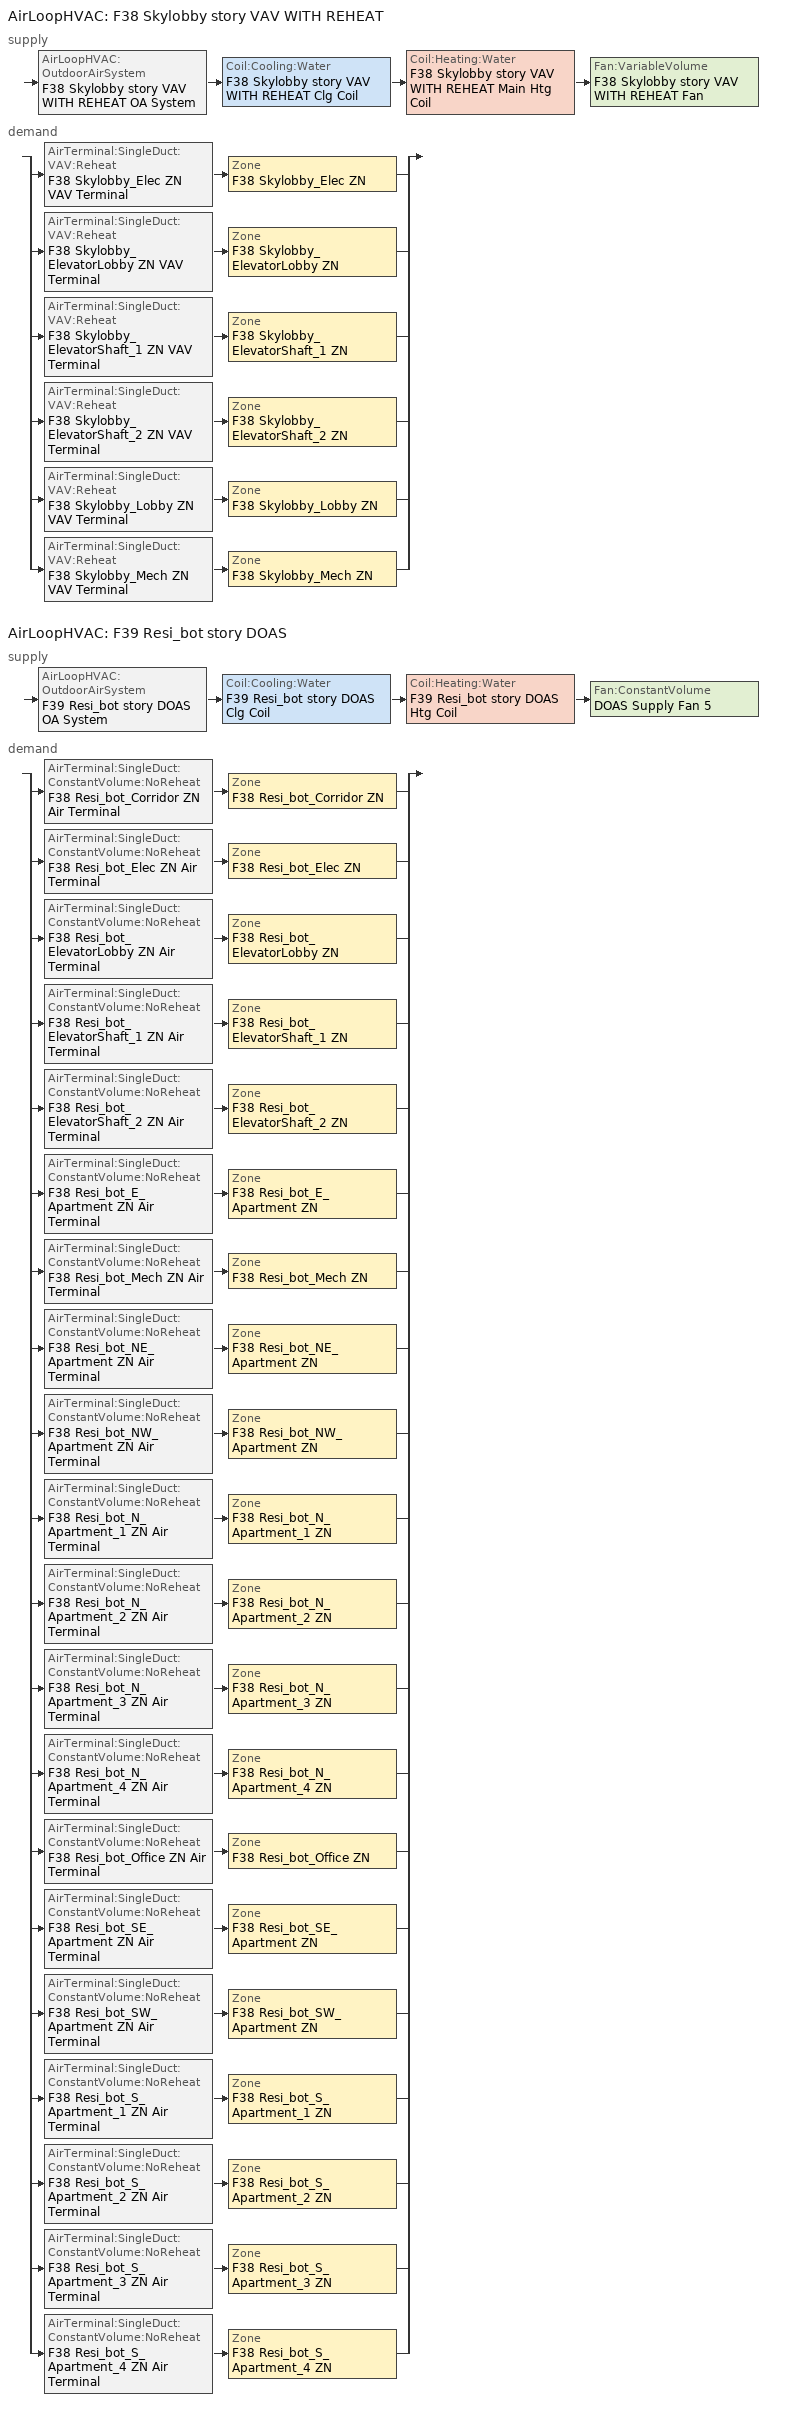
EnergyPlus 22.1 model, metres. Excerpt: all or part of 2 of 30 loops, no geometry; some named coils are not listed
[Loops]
AirLoopHVAC 'F38 Skylobby story VAV WITH REHEAT'
 supply: AirLoopHVAC:OutdoorAirSystem 'F38 Skylobby story VAV WITH REHEAT OA System' > Coil:Cooling:Water 'F38 Skylobby story VAV WITH REHEAT Clg Coil' > Coil:Heating:Water 'F38 Skylobby story VAV WITH REHEAT Main Htg Coil' > Fan:VariableVolume 'F38 Skylobby story VAV WITH REHEAT Fan'
 demand: split
  | AirTerminal:SingleDuct:VAV:Reheat 'F38 Skylobby_Elec ZN VAV Terminal' > Zone 'F38 Skylobby_Elec ZN'
  | AirTerminal:SingleDuct:VAV:Reheat 'F38 Skylobby_ElevatorLobby ZN VAV Terminal' > Zone 'F38 Skylobby_ElevatorLobby ZN'
  | AirTerminal:SingleDuct:VAV:Reheat 'F38 Skylobby_ElevatorShaft_1 ZN VAV Terminal' > Zone 'F38 Skylobby_ElevatorShaft_1 ZN'
  | AirTerminal:SingleDuct:VAV:Reheat 'F38 Skylobby_ElevatorShaft_2 ZN VAV Terminal' > Zone 'F38 Skylobby_ElevatorShaft_2 ZN'
  | AirTerminal:SingleDuct:VAV:Reheat 'F38 Skylobby_Lobby ZN VAV Terminal' > Zone 'F38 Skylobby_Lobby ZN'
  | AirTerminal:SingleDuct:VAV:Reheat 'F38 Skylobby_Mech ZN VAV Terminal' > Zone 'F38 Skylobby_Mech ZN'
AirLoopHVAC 'F39 Resi_bot story DOAS'
 supply: AirLoopHVAC:OutdoorAirSystem 'F39 Resi_bot story DOAS OA System' > Coil:Cooling:Water 'F39 Resi_bot story DOAS Clg Coil' > Coil:Heating:Water 'F39 Resi_bot story DOAS Htg Coil' > Fan:ConstantVolume 'DOAS Supply Fan 5'
 demand: split
  | AirTerminal:SingleDuct:ConstantVolume:NoReheat 'F38 Resi_bot_Corridor ZN Air Terminal' > Zone 'F38 Resi_bot_Corridor ZN'
  | AirTerminal:SingleDuct:ConstantVolume:NoReheat 'F38 Resi_bot_Elec ZN Air Terminal' > Zone 'F38 Resi_bot_Elec ZN'
  | AirTerminal:SingleDuct:ConstantVolume:NoReheat 'F38 Resi_bot_ElevatorLobby ZN Air Terminal' > Zone 'F38 Resi_bot_ElevatorLobby ZN'
  | AirTerminal:SingleDuct:ConstantVolume:NoReheat 'F38 Resi_bot_ElevatorShaft_1 ZN Air Terminal' > Zone 'F38 Resi_bot_ElevatorShaft_1 ZN'
  | AirTerminal:SingleDuct:ConstantVolume:NoReheat 'F38 Resi_bot_ElevatorShaft_2 ZN Air Terminal' > Zone 'F38 Resi_bot_ElevatorShaft_2 ZN'
  | AirTerminal:SingleDuct:ConstantVolume:NoReheat 'F38 Resi_bot_E_Apartment ZN Air Terminal' > Zone 'F38 Resi_bot_E_Apartment ZN'
  | AirTerminal:SingleDuct:ConstantVolume:NoReheat 'F38 Resi_bot_Mech ZN Air Terminal' > Zone 'F38 Resi_bot_Mech ZN'
  | AirTerminal:SingleDuct:ConstantVolume:NoReheat 'F38 Resi_bot_NE_Apartment ZN Air Terminal' > Zone 'F38 Resi_bot_NE_Apartment ZN'
  | AirTerminal:SingleDuct:ConstantVolume:NoReheat 'F38 Resi_bot_NW_Apartment ZN Air Terminal' > Zone 'F38 Resi_bot_NW_Apartment ZN'
  | AirTerminal:SingleDuct:ConstantVolume:NoReheat 'F38 Resi_bot_N_Apartment_1 ZN Air Terminal' > Zone 'F38 Resi_bot_N_Apartment_1 ZN'
  | AirTerminal:SingleDuct:ConstantVolume:NoReheat 'F38 Resi_bot_N_Apartment_2 ZN Air Terminal' > Zone 'F38 Resi_bot_N_Apartment_2 ZN'
  | AirTerminal:SingleDuct:ConstantVolume:NoReheat 'F38 Resi_bot_N_Apartment_3 ZN Air Terminal' > Zone 'F38 Resi_bot_N_Apartment_3 ZN'
  | AirTerminal:SingleDuct:ConstantVolume:NoReheat 'F38 Resi_bot_N_Apartment_4 ZN Air Terminal' > Zone 'F38 Resi_bot_N_Apartment_4 ZN'
  | AirTerminal:SingleDuct:ConstantVolume:NoReheat 'F38 Resi_bot_Office ZN Air Terminal' > Zone 'F38 Resi_bot_Office ZN'
  | AirTerminal:SingleDuct:ConstantVolume:NoReheat 'F38 Resi_bot_SE_Apartment ZN Air Terminal' > Zone 'F38 Resi_bot_SE_Apartment ZN'
  | AirTerminal:SingleDuct:ConstantVolume:NoReheat 'F38 Resi_bot_SW_Apartment ZN Air Terminal' > Zone 'F38 Resi_bot_SW_Apartment ZN'
  | AirTerminal:SingleDuct:ConstantVolume:NoReheat 'F38 Resi_bot_S_Apartment_1 ZN Air Terminal' > Zone 'F38 Resi_bot_S_Apartment_1 ZN'
  | AirTerminal:SingleDuct:ConstantVolume:NoReheat 'F38 Resi_bot_S_Apartment_2 ZN Air Terminal' > Zone 'F38 Resi_bot_S_Apartment_2 ZN'
  | AirTerminal:SingleDuct:ConstantVolume:NoReheat 'F38 Resi_bot_S_Apartment_3 ZN Air Terminal' > Zone 'F38 Resi_bot_S_Apartment_3 ZN'
  | AirTerminal:SingleDuct:ConstantVolume:NoReheat 'F38 Resi_bot_S_Apartment_4 ZN Air Terminal' > Zone 'F38 Resi_bot_S_Apartment_4 ZN'
[ZoneControl:Thermostat] Temperature Difference Between Cutout And Setpoint {deltaC}=0
Name | Zone or ZoneList | Control Type Schedule | Control 1
F38 Resi_bot_Corridor ZN Thermostat | F38 Resi_bot_Corridor ZN | F38 Resi_bot_Corridor ZN Thermostat Schedule | HighriseApartment Corridor Thermostat 7
F38 Resi_bot_Elec ZN Thermostat | F38 Resi_bot_Elec ZN | F38 Resi_bot_Elec ZN Thermostat Schedule | Elec/MechRoom Thermostat 13
F38 Resi_bot_ElevatorLobby ZN Thermostat | F38 Resi_bot_ElevatorLobby ZN | F38 Resi_bot_ElevatorLobby ZN Thermostat Schedule | Elevator Lobby Thermostat 7
F38 Resi_bot_E_Apartment ZN Thermostat | F38 Resi_bot_E_Apartment ZN | F38 Resi_bot_E_Apartment ZN Thermostat Schedule | HighriseApartment Apartment Thermostat 1
F38 Resi_bot_Mech ZN Thermostat | F38 Resi_bot_Mech ZN | F38 Resi_bot_Mech ZN Thermostat Schedule | Elec/MechRoom Thermostat 14
F38 Resi_bot_NE_Apartment ZN Thermostat | F38 Resi_bot_NE_Apartment ZN | F38 Resi_bot_NE_Apartment ZN Thermostat Schedule | HighriseApartment Apartment Thermostat 2
F38 Resi_bot_NW_Apartment ZN Thermostat | F38 Resi_bot_NW_Apartment ZN | F38 Resi_bot_NW_Apartment ZN Thermostat Schedule | HighriseApartment Apartment Thermostat 3
F38 Resi_bot_N_Apartment_1 ZN Thermostat | F38 Resi_bot_N_Apartment_1 ZN | F38 Resi_bot_N_Apartment_1 ZN Thermostat Schedule | HighriseApartment Apartment Thermostat 4
F38 Resi_bot_N_Apartment_2 ZN Thermostat | F38 Resi_bot_N_Apartment_2 ZN | F38 Resi_bot_N_Apartment_2 ZN Thermostat Schedule | HighriseApartment Apartment Thermostat 5
F38 Resi_bot_N_Apartment_3 ZN Thermostat | F38 Resi_bot_N_Apartment_3 ZN | F38 Resi_bot_N_Apartment_3 ZN Thermostat Schedule | HighriseApartment Apartment Thermostat 6
F38 Resi_bot_N_Apartment_4 ZN Thermostat | F38 Resi_bot_N_Apartment_4 ZN | F38 Resi_bot_N_Apartment_4 ZN Thermostat Schedule | HighriseApartment Apartment Thermostat 7
F38 Resi_bot_Office ZN Thermostat | F38 Resi_bot_Office ZN | F38 Resi_bot_Office ZN Thermostat Schedule | HighriseApartment Office Thermostat 1
F38 Resi_bot_SE_Apartment ZN Thermostat | F38 Resi_bot_SE_Apartment ZN | F38 Resi_bot_SE_Apartment ZN Thermostat Schedule | HighriseApartment Apartment Thermostat 8
F38 Resi_bot_SW_Apartment ZN Thermostat | F38 Resi_bot_SW_Apartment ZN | F38 Resi_bot_SW_Apartment ZN Thermostat Schedule | HighriseApartment Apartment Thermostat 9
F38 Resi_bot_S_Apartment_1 ZN Thermostat | F38 Resi_bot_S_Apartment_1 ZN | F38 Resi_bot_S_Apartment_1 ZN Thermostat Schedule | HighriseApartment Apartment Thermostat 10
F38 Resi_bot_S_Apartment_2 ZN Thermostat | F38 Resi_bot_S_Apartment_2 ZN | F38 Resi_bot_S_Apartment_2 ZN Thermostat Schedule | HighriseApartment Apartment Thermostat 11
F38 Resi_bot_S_Apartment_3 ZN Thermostat | F38 Resi_bot_S_Apartment_3 ZN | F38 Resi_bot_S_Apartment_3 ZN Thermostat Schedule | HighriseApartment Apartment Thermostat 12
F38 Resi_bot_S_Apartment_4 ZN Thermostat | F38 Resi_bot_S_Apartment_4 ZN | F38 Resi_bot_S_Apartment_4 ZN Thermostat Schedule | HighriseApartment Apartment Thermostat 13
F38 Skylobby_Elec ZN Thermostat | F38 Skylobby_Elec ZN | F38 Skylobby_Elec ZN Thermostat Schedule | Elec/MechRoom Thermostat 15
F38 Skylobby_ElevatorLobby ZN Thermostat | F38 Skylobby_ElevatorLobby ZN | F38 Skylobby_ElevatorLobby ZN Thermostat Schedule | Elevator Lobby Thermostat 8
F38 Skylobby_Lobby ZN Thermostat | F38 Skylobby_Lobby ZN | F38 Skylobby_Lobby ZN Thermostat Schedule | LargeHotel Lobby Thermostat 1
F38 Skylobby_Mech ZN Thermostat | F38 Skylobby_Mech ZN | F38 Skylobby_Mech ZN Thermostat Schedule | Elec/MechRoom Thermostat 16
[ThermostatSetpoint:DualSetpoint]
Name | Heating Setpoint Temperature Schedule | Cooling Setpoint Temperature Schedule
HighriseApartment Corridor Thermostat 7; HighriseApartment Apartment Thermostat 1; HighriseApartment Apartment Thermostat 2; HighriseApartment Apartment Thermostat 3; HighriseApartment Apartment Thermostat 4; HighriseApartment Apartment Thermostat 5; HighriseApartment Apartment Thermostat 6; HighriseApartment Apartment Thermostat 7; HighriseApartment Apartment Thermostat 8; HighriseApartment Apartment Thermostat 9; HighriseApartment Apartment Thermostat 10; HighriseApartment Apartment Thermostat 11; HighriseApartment Apartment Thermostat 12; HighriseApartment Apartment Thermostat 13 | ApartmentHighRise HTGSETP_APT_SCH | ApartmentHighRise CLGSETP_APT_SCH
Elec/MechRoom Thermostat 13; Elevator Lobby Thermostat 7; Elec/MechRoom Thermostat 14; Elec/MechRoom Thermostat 15; Elevator Lobby Thermostat 8; Elec/MechRoom Thermostat 16 | OfficeLarge HTGSETP_SCH_YES_OPTIMUM | OfficeLarge CLGSETP_SCH_NO_SETBACK
HighriseApartment Office Thermostat 1 | ApartmentHighRise HTGSETP_APT_SCH - occupant standby mode | ApartmentHighRise CLGSETP_APT_SCH - occupant standby mode
LargeHotel Lobby Thermostat 1 | HotelLarge HTGSETP_SCH | HotelLarge CLGSETP_SCH
[AirTerminal:SingleDuct:VAV:Reheat] Availability Schedule=Always On Discrete; Maximum Air Flow Rate {m3/s}=Autosize; Zone Minimum Air Flow Input Method=Constant; Fixed Minimum Air Flow Rate {m3/s}=0; Maximum Hot Water or Steam Flow Rate {m3/s}=Autosize; Minimum Hot Water or Steam Flow Rate {m3/s}=0; Convergence Tolerance=0.001; Damper Heating Action=ReverseWithLimits; Maximum Flow per Zone Floor Area During Reheat {m3/s-m2}=Autocalculate; Maximum Flow Fraction During Reheat=0.5; Maximum Reheat Air Temperature {C}=40
Name | Constant Minimum Air Flow Fraction | Reheat Coil
F38 Skylobby_Elec ZN VAV Terminal | 0.574 | F38 Skylobby_Elec ZN Reheat Coil
F38 Skylobby_ElevatorLobby ZN VAV Terminal | 0.37 | F38 Skylobby_ElevatorLobby ZN Reheat Coil
F38 Skylobby_ElevatorShaft_1 ZN VAV Terminal | 0.01 | F38 Skylobby_ElevatorShaft_1 ZN Reheat Coil
F38 Skylobby_ElevatorShaft_2 ZN VAV Terminal | 0.01 | F38 Skylobby_ElevatorShaft_2 ZN Reheat Coil
F38 Skylobby_Lobby ZN VAV Terminal | 0.448 | F38 Skylobby_Lobby ZN Reheat Coil
F38 Skylobby_Mech ZN VAV Terminal | 0.581 | F38 Skylobby_Mech ZN Reheat Coil
[Coil:Heating:Water] Availability Schedule=Always On Discrete; U-Factor Times Area Value {W/K}=Autosize; Maximum Water Flow Rate {m3/s}=Autosize; Performance Input Method=UFactorTimesAreaAndDesignWaterFlowRate; Rated Capacity {W}=Autosize; Rated Inlet Water Temperature {C}=82.2222; Rated Outlet Water Temperature {C}=71.1111; Rated Ratio for Air and Water Convection=0.5
Name | Rated Inlet Air Temperature {C} | Rated Outlet Air Temperature {C}
F38 Skylobby story VAV WITH REHEAT Main Htg Coil | 7.22222 | 12.7778
F39 Resi_bot story DOAS Htg Coil | 16.6 | 32.2
[Zone equipment]
F38 Resi_bot_Corridor ZN: F38 Resi_bot_Corridor ZN Air Terminal, F38 Resi_bot_Corridor ZN FCU
F38 Resi_bot_Elec ZN: F38 Resi_bot_Elec ZN Air Terminal, F38 Resi_bot_Elec ZN FCU
F38 Resi_bot_ElevatorLobby ZN: F38 Resi_bot_ElevatorLobby ZN Air Terminal, F38 Resi_bot_ElevatorLobby ZN FCU
F38 Resi_bot_ElevatorShaft_1 ZN: F38 Resi_bot_ElevatorShaft_1 ZN Air Terminal, F38 Resi_bot_ElevatorShaft_1 ZN FCU
F38 Resi_bot_ElevatorShaft_2 ZN: F38 Resi_bot_ElevatorShaft_2 ZN Air Terminal, F38 Resi_bot_ElevatorShaft_2 ZN FCU
F38 Resi_bot_E_Apartment ZN: F38 Resi_bot_E_Apartment ZN Air Terminal, F38 Resi_bot_E_Apartment ZN FCU
F38 Resi_bot_Mech ZN: F38 Resi_bot_Mech ZN Air Terminal, F38 Resi_bot_Mech ZN FCU
F38 Resi_bot_NE_Apartment ZN: F38 Resi_bot_NE_Apartment ZN Air Terminal, F38 Resi_bot_NE_Apartment ZN FCU
F38 Resi_bot_NW_Apartment ZN: F38 Resi_bot_NW_Apartment ZN Air Terminal, F38 Resi_bot_NW_Apartment ZN FCU
F38 Resi_bot_N_Apartment_1 ZN: F38 Resi_bot_N_Apartment_1 ZN Air Terminal, F38 Resi_bot_N_Apartment_1 ZN FCU
F38 Resi_bot_N_Apartment_2 ZN: F38 Resi_bot_N_Apartment_2 ZN Air Terminal, F38 Resi_bot_N_Apartment_2 ZN FCU
F38 Resi_bot_N_Apartment_3 ZN: F38 Resi_bot_N_Apartment_3 ZN Air Terminal, F38 Resi_bot_N_Apartment_3 ZN FCU
F38 Resi_bot_N_Apartment_4 ZN: F38 Resi_bot_N_Apartment_4 ZN Air Terminal, F38 Resi_bot_N_Apartment_4 ZN FCU
F38 Resi_bot_Office ZN: F38 Resi_bot_Office ZN Air Terminal, F38 Resi_bot_Office ZN FCU
F38 Resi_bot_SE_Apartment ZN: F38 Resi_bot_SE_Apartment ZN Air Terminal, F38 Resi_bot_SE_Apartment ZN FCU
F38 Resi_bot_SW_Apartment ZN: F38 Resi_bot_SW_Apartment ZN Air Terminal, F38 Resi_bot_SW_Apartment ZN FCU
F38 Resi_bot_S_Apartment_1 ZN: F38 Resi_bot_S_Apartment_1 ZN Air Terminal, F38 Resi_bot_S_Apartment_1 ZN FCU
F38 Resi_bot_S_Apartment_2 ZN: F38 Resi_bot_S_Apartment_2 ZN Air Terminal, F38 Resi_bot_S_Apartment_2 ZN FCU
F38 Resi_bot_S_Apartment_3 ZN: F38 Resi_bot_S_Apartment_3 ZN Air Terminal, F38 Resi_bot_S_Apartment_3 ZN FCU
F38 Resi_bot_S_Apartment_4 ZN: F38 Resi_bot_S_Apartment_4 ZN Air Terminal, F38 Resi_bot_S_Apartment_4 ZN FCU
F38 Skylobby_Elec ZN: F38 Skylobby_Elec ZN VAV Terminal
F38 Skylobby_ElevatorLobby ZN: F38 Skylobby_ElevatorLobby ZN VAV Terminal
F38 Skylobby_ElevatorShaft_1 ZN: F38 Skylobby_ElevatorShaft_1 ZN VAV Terminal
F38 Skylobby_ElevatorShaft_2 ZN: F38 Skylobby_ElevatorShaft_2 ZN VAV Terminal
F38 Skylobby_Lobby ZN: F38 Skylobby_Lobby ZN VAV Terminal
F38 Skylobby_Mech ZN: F38 Skylobby_Mech ZN VAV Terminal
[Sizing:Zone] Zone Cooling Design Supply Air Temperature Input Method=SupplyAirTemperature; Zone Cooling Design Supply Air Temperature {C}=12.7778; Zone Cooling Design Supply Air Temperature Difference {deltaC}=11.11; Zone Heating Design Supply Air Temperature Input Method=SupplyAirTemperature; Zone Heating Design Supply Air Temperature {C}=40; Zone Heating Design Supply Air Temperature Difference {deltaC}=11.11; Zone Cooling Design Supply Air Humidity Ratio {kgWater/kgDryAir}=0.0085; Zone Heating Design Supply Air Humidity Ratio {kgWater/kgDryAir}=0.008; Cooling Design Air Flow Rate {m3/s}=0; Cooling Minimum Air Flow per Zone Floor Area {m3/s-m2}=0.000762; Cooling Minimum Air Flow {m3/s}=0; Cooling Minimum Air Flow Fraction=0; Heating Design Air Flow Method=DesignDay; Heating Design Air Flow Rate {m3/s}=0; Heating Maximum Air Flow per Zone Floor Area {m3/s-m2}=0.002032; Heating Maximum Air Flow {m3/s}=0.141576
Name | Design Specification Outdoor Air Object | Cooling Design Air Flow Method | Heating Maximum Air Flow Fraction | Account for Dedicated Outdoor Air System | Dedicated Outdoor Air System Control Strategy | Dedicated Outdoor Air Low Setpoint Temperature for Design {C} | Dedicated Outdoor Air High Setpoint Temperature for Design {C} | Design Specification Zone Air Distribution Object
F38 Resi_bot_Corridor ZN | HighriseApartment Corridor Ventilation | DesignDay | 0.3 | Yes | ColdSupplyAir | 12.7778 | 15.5556
F38 Resi_bot_Elec ZN; F38 Resi_bot_Mech ZN | Elec/MechRoom Ventilation | DesignDay | 0.3 | Yes | ColdSupplyAir | 12.7778 | 15.5556
F38 Resi_bot_ElevatorLobby ZN | Elevator Lobby Ventilation | DesignDay | 0.3 | Yes | ColdSupplyAir | 12.7778 | 15.5556
F38 Resi_bot_ElevatorShaft_1 ZN; F38 Resi_bot_ElevatorShaft_2 ZN | Elevator Shaft Ventilation | DesignDay | 0.3 | Yes | ColdSupplyAir | 12.7778 | 15.5556
F38 Resi_bot_E_Apartment ZN; F38 Resi_bot_NE_Apartment ZN; F38 Resi_bot_NW_Apartment ZN; F38 Resi_bot_N_Apartment_1 ZN; F38 Resi_bot_N_Apartment_2 ZN; F38 Resi_bot_N_Apartment_3 ZN; F38 Resi_bot_N_Apartment_4 ZN; F38 Resi_bot_SE_Apartment ZN; F38 Resi_bot_SW_Apartment ZN; F38 Resi_bot_S_Apartment_1 ZN; F38 Resi_bot_S_Apartment_2 ZN; F38 Resi_bot_S_Apartment_3 ZN; F38 Resi_bot_S_Apartment_4 ZN | HighriseApartment Apartment Ventilation | DesignDay | 0.3 | Yes | ColdSupplyAir | 12.7778 | 15.5556
F38 Resi_bot_Office ZN | HighriseApartment Office Ventilation | DesignDay | 0.3 | Yes | ColdSupplyAir | 12.7778 | 15.5556
F38 Skylobby_Elec ZN | Elec/MechRoom Ventilation | DesignDayWithLimit | 1 | No |  |  |  | F38 Skylobby_Elec ZN Design Spec Zone Air Dist
F38 Skylobby_ElevatorLobby ZN | Elevator Lobby Ventilation | DesignDayWithLimit | 1 | No |  |  |  | F38 Skylobby_ElevatorLobby ZN Design Spec Zone Air Dist
F38 Skylobby_ElevatorShaft_1 ZN | Elevator Shaft Ventilation | DesignDayWithLimit | 1 | No |  |  |  | F38 Skylobby_ElevatorShaft_1 ZN Design Spec Zone Air Dist
F38 Skylobby_ElevatorShaft_2 ZN | Elevator Shaft Ventilation | DesignDayWithLimit | 1 | No |  |  |  | F38 Skylobby_ElevatorShaft_2 ZN Design Spec Zone Air Dist
F38 Skylobby_Lobby ZN | LargeHotel Lobby Ventilation | DesignDayWithLimit | 1 | No |  |  |  | F38 Skylobby_Lobby ZN Design Spec Zone Air Dist
F38 Skylobby_Mech ZN | Elec/MechRoom Ventilation | DesignDayWithLimit | 1 | No |  |  |  | F38 Skylobby_Mech ZN Design Spec Zone Air Dist
[DesignSpecification:OutdoorAir] Outdoor Air Method=Sum; Outdoor Air Flow per Zone {m3/s}=0
Name | Outdoor Air Flow per Person {m3/s-person} | Outdoor Air Flow per Zone Floor Area {m3/s-m2} | Outdoor Air Flow Air Changes per Hour {1/hr}
Elec/MechRoom Ventilation | 0 | 0.0006096 | 0
Elevator Lobby Ventilation | 0.00235974 | 0.0003048 | 0
Elevator Shaft Ventilation; HighriseApartment Corridor Ventilation | 0 | 0 | 0
HighriseApartment Apartment Ventilation | 0 | 0 | 0.35
HighriseApartment Office Ventilation | 0 | 0.0004318 | 0
LargeHotel Lobby Ventilation | 0.00353961 | 0.0003048 | 0
[DesignSpecification:ZoneAirDistribution] Minimum Zone Ventilation Efficiency=0.6
F38 Skylobby_Elec ZN Design Spec Zone Air Dist; F38 Skylobby_ElevatorLobby ZN Design Spec Zone Air Dist; F38 Skylobby_ElevatorShaft_1 ZN Design Spec Zone Air Dist; F38 Skylobby_ElevatorShaft_2 ZN Design Spec Zone Air Dist; F38 Skylobby_Lobby ZN Design Spec Zone Air Dist; F38 Skylobby_Mech ZN Design Spec Zone Air Dist
[AirTerminal:SingleDuct:ConstantVolume:NoReheat] Availability Schedule=Always On Discrete; Maximum Air Flow Rate {m3/s}=AutoSize
F38 Resi_bot_Corridor ZN Air Terminal; F38 Resi_bot_Elec ZN Air Terminal; F38 Resi_bot_ElevatorLobby ZN Air Terminal; F38 Resi_bot_ElevatorShaft_1 ZN Air Terminal; F38 Resi_bot_ElevatorShaft_2 ZN Air Terminal; F38 Resi_bot_E_Apartment ZN Air Terminal; F38 Resi_bot_Mech ZN Air Terminal; F38 Resi_bot_NE_Apartment ZN Air Terminal; F38 Resi_bot_NW_Apartment ZN Air Terminal; F38 Resi_bot_N_Apartment_1 ZN Air Terminal; F38 Resi_bot_N_Apartment_2 ZN Air Terminal; F38 Resi_bot_N_Apartment_3 ZN Air Terminal; F38 Resi_bot_N_Apartment_4 ZN Air Terminal; F38 Resi_bot_Office ZN Air Terminal; F38 Resi_bot_SE_Apartment ZN Air Terminal; F38 Resi_bot_SW_Apartment ZN Air Terminal; F38 Resi_bot_S_Apartment_1 ZN Air Terminal; F38 Resi_bot_S_Apartment_2 ZN Air Terminal; F38 Resi_bot_S_Apartment_3 ZN Air Terminal; F38 Resi_bot_S_Apartment_4 ZN Air Terminal
[Coil:Cooling:Water] Availability Schedule=Always On Discrete; Design Water Flow Rate {m3/s}=Autosize; Design Air Flow Rate {m3/s}=Autosize; Design Inlet Water Temperature {C}=Autosize; Design Inlet Air Temperature {C}=Autosize; Design Outlet Air Temperature {C}=Autosize; Design Inlet Air Humidity Ratio {kgWater/kgDryAir}=Autosize; Design Outlet Air Humidity Ratio {kgWater/kgDryAir}=Autosize; Type of Analysis=SimpleAnalysis; Heat Exchanger Configuration=CrossFlow
F38 Skylobby story VAV WITH REHEAT Clg Coil; F39 Resi_bot story DOAS Clg Coil
[AirLoopHVAC] Design Supply Air Flow Rate {m3/s}=AutoSize; Design Return Air Flow Fraction of Supply Air Flow=1
F38 Skylobby story VAV WITH REHEAT; F39 Resi_bot story DOAS
[Sizing:System] Preheat Design Humidity Ratio {kgWater/kgDryAir}=0.008; Precool Design Humidity Ratio {kgWater/kgDryAir}=0.008; Central Cooling Design Supply Air Temperature {C}=12.7778; Type of Zone Sum to Use=Coincident; Central Cooling Design Supply Air Humidity Ratio {kgWater/kgDryAir}=0.0085; Central Heating Design Supply Air Humidity Ratio {kgWater/kgDryAir}=0.008; Cooling Supply Air Flow Rate Method=DesignDay; Cooling Supply Air Flow Rate {m3/s}=0; Cooling Supply Air Flow Rate Per Floor Area {m3/s-m2}=0.00996765; Cooling Fraction of Autosized Cooling Supply Air Flow Rate=1; Cooling Supply Air Flow Rate Per Unit Cooling Capacity {m3/s-W}=3.94755e-05; Heating Supply Air Flow Rate Method=DesignDay; Heating Supply Air Flow Rate {m3/s}=0; Heating Supply Air Flow Rate Per Floor Area {m3/s-m2}=0.00996765; Heating Fraction of Autosized Heating Supply Air Flow Rate=1; Heating Fraction of Autosized Cooling Supply Air Flow Rate=1; Heating Supply Air Flow Rate Per Unit Heating Capacity {m3/s-W}=3.15882e-05; System Outdoor Air Method=ZoneSum; Zone Maximum Outdoor Air Fraction=1; Cooling Design Capacity Method=CoolingDesignCapacity; Cooling Design Capacity {W}=Autosize; Cooling Design Capacity Per Floor Area {W/m2}=234.7; Fraction of Autosized Cooling Design Capacity=1; Heating Design Capacity Method=HeatingDesignCapacity; Heating Design Capacity {W}=Autosize; Heating Design Capacity Per Floor Area {W/m2}=157; Fraction of Autosized Heating Design Capacity=1; Central Cooling Capacity Control Method=OnOff; Occupant Diversity=Autosize
Name | Type of Load to Size On | Design Outdoor Air Flow Rate {m3/s} | Central Heating Maximum System Air Flow Ratio | Preheat Design Temperature {C} | Precool Design Temperature {C} | Central Heating Design Supply Air Temperature {C} | 100% Outdoor Air in Cooling | 100% Outdoor Air in Heating
F38 Skylobby story VAV WITH REHEAT | Sensible | 3.18573 | 0.3 | 7.22222 | 12.7778 | 12.7778 | No | No
F39 Resi_bot story DOAS | VentilationRequirement | Autosize | 1 | 7 | 12.8 | 15.5556 | Yes | Yes
[Controller:WaterCoil] Control Variable=Temperature; Actuator Variable=Flow; Maximum Actuated Flow {m3/s}=Autosize; Minimum Actuated Flow {m3/s}=0
Name | Action | Controller Convergence Tolerance {deltaC}
F38 Skylobby story VAV WITH REHEAT Clg Coil Controller; F39 Resi_bot story DOAS Clg Coil Controller | Reverse | Autosize
F38 Skylobby story VAV WITH REHEAT Main Htg Coil Controller; F39 Resi_bot story DOAS Htg Coil Controller | Normal | 0.0001
[Controller:OutdoorAir] Maximum Outdoor Air Flow Rate {m3/s}=Autosize; Economizer Control Type=DifferentialDryBulb; Economizer Control Action Type=ModulateFlow; Lockout Type=LockoutWithHeating; Minimum Limit Type=FixedMinimum; High Humidity Control=No; High Humidity Outdoor Air Flow Ratio=1; Control High Indoor Humidity Based on Outdoor Humidity Ratio=Yes
Name | Minimum Outdoor Air Flow Rate {m3/s} | Minimum Outdoor Air Schedule | Maximum Fraction of Outdoor Air Schedule | Mechanical Ventilation Controller | Heat Recovery Bypass Control Type | Minimum Fraction of Outdoor Air Schedule
F38 Skylobby story VAV WITH REHEAT OA Controller | 0 | HotelLarge MinOA_MotorizedDamper_Sched | F38 Skylobby story VAV WITH REHEAT_MAX_OA_FRAC | F38 Skylobby story VAV WITH REHEAT Vent Controller | BypassWhenOAFlowGreaterThanMinimum
F39 Resi_bot story DOAS OA Controller | Autosize | Always On |  | Controller Mechanical Ventilation 6 | BypassWhenWithinEconomizerLimits | Always On Discrete
[Controller:MechanicalVentilation] Demand Controlled Ventilation=No; Design Specification Outdoor Air Object Name 4=Elevator Shaft Ventilation
Name | Availability Schedule | System Outdoor Air Method | Zone or ZoneList Name 1 | Design Specification Outdoor Air Object Name 1 | Design Specification Zone Air Distribution Object Name 1 | Zone or ZoneList Name 2 | Design Specification Outdoor Air Object Name 2 | Design Specification Zone Air Distribution Object Name 2 | Zone or ZoneList Name 3 | Design Specification Outdoor Air Object Name 3 | Design Specification Zone Air Distribution Object Name 3 | Zone or ZoneList Name 4 | Design Specification Zone Air Distribution Object Name 4 | Zone or ZoneList Name 5 | Design Specification Outdoor Air Object Name 5 | Design Specification Zone Air Distribution Object Name 5 | Zone or ZoneList Name 6 | Design Specification Outdoor Air Object Name 6 | Design Specification Zone Air Distribution Object Name 6 | Zone or ZoneList Name 7 | Design Specification Outdoor Air Object Name 7 | Zone or ZoneList Name 8 | Design Specification Outdoor Air Object Name 8 | Zone or ZoneList Name 9 | Design Specification Outdoor Air Object Name 9 | Zone or ZoneList Name 10 | Design Specification Outdoor Air Object Name 10 | Zone or ZoneList Name 11 | Design Specification Outdoor Air Object Name 11 | Zone or ZoneList Name 12 | Design Specification Outdoor Air Object Name 12 | Zone or ZoneList Name 13 | Design Specification Outdoor Air Object Name 13 | Zone or ZoneList Name 14 | Design Specification Outdoor Air Object Name 14 | Zone or ZoneList Name 15 | Design Specification Outdoor Air Object Name 15 | Zone or ZoneList Name 16 | Design Specification Outdoor Air Object Name 16 | Zone or ZoneList Name 17 | Design Specification Outdoor Air Object Name 17 | Zone or ZoneList Name 18 | Design Specification Outdoor Air Object Name 18 | Zone or ZoneList Name 19 | Design Specification Outdoor Air Object Name 19 | Zone or ZoneList Name 20 | Design Specification Outdoor Air Object Name 20
F38 Skylobby story VAV WITH REHEAT Vent Controller | HotelLarge MinOA_MotorizedDamper_Sched | Standard62.1VentilationRateProcedureWithLimit | F38 Skylobby_Elec ZN | Elec/MechRoom Ventilation | F38 Skylobby_Elec ZN Design Spec Zone Air Dist | F38 Skylobby_ElevatorLobby ZN | Elevator Lobby Ventilation | F38 Skylobby_ElevatorLobby ZN Design Spec Zone Air Dist | F38 Skylobby_ElevatorShaft_1 ZN | Elevator Shaft Ventilation | F38 Skylobby_ElevatorShaft_1 ZN Design Spec Zone Air Dist | F38 Skylobby_ElevatorShaft_2 ZN | F38 Skylobby_ElevatorShaft_2 ZN Design Spec Zone Air Dist | F38 Skylobby_Lobby ZN | LargeHotel Lobby Ventilation | F38 Skylobby_Lobby ZN Design Spec Zone Air Dist | F38 Skylobby_Mech ZN | Elec/MechRoom Ventilation | F38 Skylobby_Mech ZN Design Spec Zone Air Dist
Controller Mechanical Ventilation 6 | Always On | ZoneSum | F38 Resi_bot_Corridor ZN | HighriseApartment Corridor Ventilation |  | F38 Resi_bot_Elec ZN | Elec/MechRoom Ventilation |  | F38 Resi_bot_ElevatorLobby ZN | Elevator Lobby Ventilation |  | F38 Resi_bot_ElevatorShaft_1 ZN |  | F38 Resi_bot_ElevatorShaft_2 ZN | Elevator Shaft Ventilation |  | F38 Resi_bot_E_Apartment ZN | HighriseApartment Apartment Ventilation |  | F38 Resi_bot_Mech ZN | Elec/MechRoom Ventilation | F38 Resi_bot_NE_Apartment ZN | HighriseApartment Apartment Ventilation | F38 Resi_bot_NW_Apartment ZN | HighriseApartment Apartment Ventilation | F38 Resi_bot_N_Apartment_1 ZN | HighriseApartment Apartment Ventilation | F38 Resi_bot_N_Apartment_2 ZN | HighriseApartment Apartment Ventilation | F38 Resi_bot_N_Apartment_3 ZN | HighriseApartment Apartment Ventilation | F38 Resi_bot_N_Apartment_4 ZN | HighriseApartment Apartment Ventilation | F38 Resi_bot_Office ZN | HighriseApartment Office Ventilation | F38 Resi_bot_SE_Apartment ZN | HighriseApartment Apartment Ventilation | F38 Resi_bot_SW_Apartment ZN | HighriseApartment Apartment Ventilation | F38 Resi_bot_S_Apartment_1 ZN | HighriseApartment Apartment Ventilation | F38 Resi_bot_S_Apartment_2 ZN | HighriseApartment Apartment Ventilation | F38 Resi_bot_S_Apartment_3 ZN | HighriseApartment Apartment Ventilation | F38 Resi_bot_S_Apartment_4 ZN | HighriseApartment Apartment Ventilation
[HeatExchanger:AirToAir:SensibleAndLatent] Availability Schedule=Always On Discrete; Nominal Supply Air Flow Rate {m3/s}=Autosize; Sensible Effectiveness at 100% Heating Air Flow=0.7; Latent Effectiveness at 100% Heating Air Flow=0.6; Sensible Effectiveness at 75% Heating Air Flow=0.7; Latent Effectiveness at 75% Heating Air Flow=0.6; Sensible Effectiveness at 100% Cooling Air Flow=0.75; Latent Effectiveness at 100% Cooling Air Flow=0.6; Sensible Effectiveness at 75% Cooling Air Flow=0.75; Latent Effectiveness at 75% Cooling Air Flow=0.6; Supply Air Outlet Temperature Control=Yes; Heat Exchanger Type=Rotary; Frost Control Type=ExhaustOnly; Threshold Temperature {C}=-23.3; Initial Defrost Time Fraction=0.167; Rate of Defrost Time Fraction Increase {1/K}=1.44; Economizer Lockout=Yes
Name | Nominal Electric Power {W}
F38 Skylobby story VAV WITH REHEAT ERV | 2668.11
F39 Resi_bot story DOAS ERV | 454.548
[SetpointManager:OutdoorAirPretreat] Control Variable=Temperature; Minimum Setpoint Temperature {C}=-99; Maximum Setpoint Temperature {C}=99; Minimum Setpoint Humidity Ratio {kgWater/kgDryAir}=1e-05; Maximum Setpoint Humidity Ratio {kgWater/kgDryAir}=1
Name | Setpoint Node or NodeList
Setpoint Manager Outdoor Air Pretreat 6 | F38 Skylobby story VAV WITH REHEAT ERV Primary Outlet Air Node
Setpoint Manager Outdoor Air Pretreat 7 | F39 Resi_bot story DOAS ERV Primary Outlet Air Node
[SetpointManager:MixedAir] Control Variable=Temperature
Name | Setpoint Node or NodeList
F38 Skylobby story VAV WITH REHEAT Mixed Air Node OS Default SPM | F38 Skylobby story VAV WITH REHEAT Mixed Air Node
F38 Skylobby story VAV WITH REHEAT Clg Coil Outlet Air Node OS Default SPM | F38 Skylobby story VAV WITH REHEAT Clg Coil Outlet Air Node
F38 Skylobby story VAV WITH REHEAT Main Htg Coil Outlet Air Node OS Default SPM | F38 Skylobby story VAV WITH REHEAT Main Htg Coil Outlet Air Node
F39 Resi_bot story DOAS Mixed Air Node OS Default SPM | F39 Resi_bot story DOAS Mixed Air Node
F39 Resi_bot story DOAS Clg Coil Outlet Air Node OS Default SPM | F39 Resi_bot story DOAS Clg Coil Outlet Air Node
F39 Resi_bot story DOAS Htg Coil Outlet Air Node OS Default SPM | F39 Resi_bot story DOAS Htg Coil Outlet Air Node
[Fan:ConstantVolume]
DOAS Supply Fan 5: Availability Schedule=Always On; Fan Total Efficiency=0.55575; Pressure Rise {Pa}=622.722; Maximum Flow Rate {m3/s}=AutoSize; Motor Efficiency=0.855; Motor In Airstream Fraction=1
[Fan:VariableVolume]
F38 Skylobby story VAV WITH REHEAT Fan: Availability Schedule=HotelLarge HVACOperationSchd; Fan Total Efficiency=0.6084; Pressure Rise {Pa}=1389.92; Maximum Flow Rate {m3/s}=AutoSize; Fan Power Minimum Flow Rate Input Method=Fraction; Fan Power Minimum Flow Fraction=0.25; Fan Power Minimum Air Flow Rate {m3/s}=0; Motor Efficiency=0.936; Motor In Airstream Fraction=1; Fan Power Coefficient 1=0.04076; Fan Power Coefficient 2=0.0881; Fan Power Coefficient 3=-0.0729; Fan Power Coefficient 4=0.9437; Fan Power Coefficient 5=0
[SetpointManager:Warmest]
F38 Skylobby story VAV WITH REHEAT SAT Warmest Reset: Control Variable=Temperature; HVAC Air Loop=F38 Skylobby story VAV WITH REHEAT; Minimum Setpoint Temperature {C}=12.7778; Maximum Setpoint Temperature {C}=15.5556; Strategy=MaximumTemperature; Setpoint Node or NodeList=F38 Skylobby story VAV WITH REHEAT Supply Outlet Node
[SetpointManager:OutdoorAirReset]
F39 Resi_bot story DOAS SAT Reset: Control Variable=Temperature; Setpoint at Outdoor Low Temperature {C}=15.5556; Outdoor Low Temperature {C}=15.5556; Setpoint at Outdoor High Temperature {C}=12.7778; Outdoor High Temperature {C}=21.1111; Setpoint Node or NodeList=F39 Resi_bot story DOAS Supply Outlet Node
[Schedule:Day:Interval]
OfficeLarge HTGSETP_SCH_YES_OPTIMUM Default; OfficeLarge HTGSETP_SCH_YES_OPTIMUM Summer Design Day: No, 24:00, 15.6
OfficeLarge HTGSETP_SCH_YES_OPTIMUM Wkdy Day: No, 04:00, 15.6, 05:00, 17.8, 06:00, 20, 22:00, 21, 24:00, 15.6
OfficeLarge HTGSETP_SCH_YES_OPTIMUM Sat Day: No, 04:00, 15.6, 05:00, 17.8, 06:00, 20, 17:00, 21, 24:00, 15.6
OfficeLarge HTGSETP_SCH_YES_OPTIMUM Winter Design Day: No, 05:00, 15.6, 06:00, 17.6, 07:00, 19.6, 22:00, 21, 24:00, 15.6
OfficeLarge CLGSETP_SCH_NO_SETBACK Default; OfficeLarge CLGSETP_SCH_NO_SETBACK Default|WntrDsn|Sat|Wkdy Day; OfficeLarge CLGSETP_SCH_NO_SETBACK Winter Design Day; HotelLarge CLGSETP_SCH Default; HotelLarge CLGSETP_SCH Summer Design Day; HotelLarge CLGSETP_SCH Winter Design Day: No, 24:00, 24
OfficeLarge CLGSETP_SCH_NO_SETBACK Summer Design Day: No, 05:00, 26.7, 06:00, 25.7, 07:00, 25, 22:00, 24, 24:00, 26.7
ApartmentHighRise HTGSETP_APT_SCH Default; ApartmentHighRise HTGSETP_APT_SCH Winter Design Day; ApartmentHighRise CLGSETP_APT_SCH Winter Design Day; ApartmentHighRise HTGSETP_APT_SCH Winter Design Day 1; ApartmentHighRise CLGSETP_APT_SCH Winter Design Day 1: No, 24:00, 21.7
ApartmentHighRise HTGSETP_APT_SCH Summer Design Day; ApartmentHighRise CLGSETP_APT_SCH Default; ApartmentHighRise CLGSETP_APT_SCH Summer Design Day; ApartmentHighRise HTGSETP_APT_SCH Summer Design Day 1; ApartmentHighRise CLGSETP_APT_SCH Summer Design Day 1: No, 24:00, 24.4
ApartmentHighRise HTGSETP_APT_SCH Default 1: No, 12:00, 21.7, 13:00, 21.1444, 24:00, 21.7
ApartmentHighRise CLGSETP_APT_SCH Default 1: No, 12:00, 24.4, 13:00, 24.9556, 24:00, 24.4
HotelLarge HTGSETP_SCH Default; HotelLarge HTGSETP_SCH Summer Design Day; HotelLarge HTGSETP_SCH Winter Design Day: No, 24:00, 21
Always On Default; HotelLarge HVACOperationSchd Default; HotelLarge HVACOperationSchd Summer Design Day; HotelLarge HVACOperationSchd Winter Design Day; HotelLarge MinOA_MotorizedDamper_Sched Default; HotelLarge MinOA_MotorizedDamper_Sched Summer Design Day; HotelLarge MinOA_MotorizedDamper_Sched Winter Design Day: No, 24:00, 1
[Schedule:Week:Daily]
OfficeLarge HTGSETP_SCH_YES_OPTIMUM Week Rule - Jan1-Dec31: OfficeLarge HTGSETP_SCH_YES_OPTIMUM Default, OfficeLarge HTGSETP_SCH_YES_OPTIMUM Wkdy Day, OfficeLarge HTGSETP_SCH_YES_OPTIMUM Wkdy Day, OfficeLarge HTGSETP_SCH_YES_OPTIMUM Wkdy Day, OfficeLarge HTGSETP_SCH_YES_OPTIMUM Wkdy Day, OfficeLarge HTGSETP_SCH_YES_OPTIMUM Wkdy Day, OfficeLarge HTGSETP_SCH_YES_OPTIMUM Sat Day, OfficeLarge HTGSETP_SCH_YES_OPTIMUM Default, OfficeLarge HTGSETP_SCH_YES_OPTIMUM Summer Design Day, OfficeLarge HTGSETP_SCH_YES_OPTIMUM Winter Design Day, OfficeLarge HTGSETP_SCH_YES_OPTIMUM Default, OfficeLarge HTGSETP_SCH_YES_OPTIMUM Default
OfficeLarge CLGSETP_SCH_NO_SETBACK Week Rule - Jan1-Dec31: OfficeLarge CLGSETP_SCH_NO_SETBACK Default, OfficeLarge CLGSETP_SCH_NO_SETBACK Default|WntrDsn|Sat|Wkdy Day, OfficeLarge CLGSETP_SCH_NO_SETBACK Default|WntrDsn|Sat|Wkdy Day, OfficeLarge CLGSETP_SCH_NO_SETBACK Default|WntrDsn|Sat|Wkdy Day, OfficeLarge CLGSETP_SCH_NO_SETBACK Default|WntrDsn|Sat|Wkdy Day, OfficeLarge CLGSETP_SCH_NO_SETBACK Default|WntrDsn|Sat|Wkdy Day, OfficeLarge CLGSETP_SCH_NO_SETBACK Default|WntrDsn|Sat|Wkdy Day, OfficeLarge CLGSETP_SCH_NO_SETBACK Default, OfficeLarge CLGSETP_SCH_NO_SETBACK Summer Design Day, OfficeLarge CLGSETP_SCH_NO_SETBACK Winter Design Day, OfficeLarge CLGSETP_SCH_NO_SETBACK Default, OfficeLarge CLGSETP_SCH_NO_SETBACK Default
ApartmentHighRise HTGSETP_APT_SCH Week Rule - Jan1-Dec31: ApartmentHighRise HTGSETP_APT_SCH Default, ApartmentHighRise HTGSETP_APT_SCH Default, ApartmentHighRise HTGSETP_APT_SCH Default, ApartmentHighRise HTGSETP_APT_SCH Default, ApartmentHighRise HTGSETP_APT_SCH Default, ApartmentHighRise HTGSETP_APT_SCH Default, ApartmentHighRise HTGSETP_APT_SCH Default, ApartmentHighRise HTGSETP_APT_SCH Default, ApartmentHighRise HTGSETP_APT_SCH Summer Design Day, ApartmentHighRise HTGSETP_APT_SCH Winter Design Day, ApartmentHighRise HTGSETP_APT_SCH Default, ApartmentHighRise HTGSETP_APT_SCH Default
ApartmentHighRise CLGSETP_APT_SCH Week Rule - Jan1-Dec31: ApartmentHighRise CLGSETP_APT_SCH Default, ApartmentHighRise CLGSETP_APT_SCH Default, ApartmentHighRise CLGSETP_APT_SCH Default, ApartmentHighRise CLGSETP_APT_SCH Default, ApartmentHighRise CLGSETP_APT_SCH Default, ApartmentHighRise CLGSETP_APT_SCH Default, ApartmentHighRise CLGSETP_APT_SCH Default, ApartmentHighRise CLGSETP_APT_SCH Default, ApartmentHighRise CLGSETP_APT_SCH Summer Design Day, ApartmentHighRise CLGSETP_APT_SCH Winter Design Day, ApartmentHighRise CLGSETP_APT_SCH Default, ApartmentHighRise CLGSETP_APT_SCH Default
ApartmentHighRise HTGSETP_APT_SCH - occupant standby mode Week Rule - Jan1-Dec31: ApartmentHighRise HTGSETP_APT_SCH Default 1, ApartmentHighRise HTGSETP_APT_SCH Default 1, ApartmentHighRise HTGSETP_APT_SCH Default 1, ApartmentHighRise HTGSETP_APT_SCH Default 1, ApartmentHighRise HTGSETP_APT_SCH Default 1, ApartmentHighRise HTGSETP_APT_SCH Default 1, ApartmentHighRise HTGSETP_APT_SCH Default 1, ApartmentHighRise HTGSETP_APT_SCH Default 1, ApartmentHighRise HTGSETP_APT_SCH Summer Design Day 1, ApartmentHighRise HTGSETP_APT_SCH Winter Design Day 1, ApartmentHighRise HTGSETP_APT_SCH Default 1, ApartmentHighRise HTGSETP_APT_SCH Default 1
ApartmentHighRise CLGSETP_APT_SCH - occupant standby mode Week Rule - Jan1-Dec31: ApartmentHighRise CLGSETP_APT_SCH Default 1, ApartmentHighRise CLGSETP_APT_SCH Default 1, ApartmentHighRise CLGSETP_APT_SCH Default 1, ApartmentHighRise CLGSETP_APT_SCH Default 1, ApartmentHighRise CLGSETP_APT_SCH Default 1, ApartmentHighRise CLGSETP_APT_SCH Default 1, ApartmentHighRise CLGSETP_APT_SCH Default 1, ApartmentHighRise CLGSETP_APT_SCH Default 1, ApartmentHighRise CLGSETP_APT_SCH Summer Design Day 1, ApartmentHighRise CLGSETP_APT_SCH Winter Design Day 1, ApartmentHighRise CLGSETP_APT_SCH Default 1, ApartmentHighRise CLGSETP_APT_SCH Default 1
HotelLarge HTGSETP_SCH Week Rule - Jan1-Dec31: HotelLarge HTGSETP_SCH Default, HotelLarge HTGSETP_SCH Default, HotelLarge HTGSETP_SCH Default, HotelLarge HTGSETP_SCH Default, HotelLarge HTGSETP_SCH Default, HotelLarge HTGSETP_SCH Default, HotelLarge HTGSETP_SCH Default, HotelLarge HTGSETP_SCH Default, HotelLarge HTGSETP_SCH Summer Design Day, HotelLarge HTGSETP_SCH Winter Design Day, HotelLarge HTGSETP_SCH Default, HotelLarge HTGSETP_SCH Default
HotelLarge CLGSETP_SCH Week Rule - Jan1-Dec31: HotelLarge CLGSETP_SCH Default, HotelLarge CLGSETP_SCH Default, HotelLarge CLGSETP_SCH Default, HotelLarge CLGSETP_SCH Default, HotelLarge CLGSETP_SCH Default, HotelLarge CLGSETP_SCH Default, HotelLarge CLGSETP_SCH Default, HotelLarge CLGSETP_SCH Default, HotelLarge CLGSETP_SCH Summer Design Day, HotelLarge CLGSETP_SCH Winter Design Day, HotelLarge CLGSETP_SCH Default, HotelLarge CLGSETP_SCH Default
Always On Week Rule - Jan1-Dec31: Always On Default, Always On Default, Always On Default, Always On Default, Always On Default, Always On Default, Always On Default, Always On Default, Always On Default, Always On Default, Always On Default, Always On Default
HotelLarge HVACOperationSchd Week Rule - Jan1-Dec31: HotelLarge HVACOperationSchd Default, HotelLarge HVACOperationSchd Default, HotelLarge HVACOperationSchd Default, HotelLarge HVACOperationSchd Default, HotelLarge HVACOperationSchd Default, HotelLarge HVACOperationSchd Default, HotelLarge HVACOperationSchd Default, HotelLarge HVACOperationSchd Default, HotelLarge HVACOperationSchd Summer Design Day, HotelLarge HVACOperationSchd Winter Design Day, HotelLarge HVACOperationSchd Default, HotelLarge HVACOperationSchd Default
HotelLarge MinOA_MotorizedDamper_Sched Week Rule - Jan1-Dec31: HotelLarge MinOA_MotorizedDamper_Sched Default, HotelLarge MinOA_MotorizedDamper_Sched Default, HotelLarge MinOA_MotorizedDamper_Sched Default, HotelLarge MinOA_MotorizedDamper_Sched Default, HotelLarge MinOA_MotorizedDamper_Sched Default, HotelLarge MinOA_MotorizedDamper_Sched Default, HotelLarge MinOA_MotorizedDamper_Sched Default, HotelLarge MinOA_MotorizedDamper_Sched Default, HotelLarge MinOA_MotorizedDamper_Sched Summer Design Day, HotelLarge MinOA_MotorizedDamper_Sched Winter Design Day, HotelLarge MinOA_MotorizedDamper_Sched Default, HotelLarge MinOA_MotorizedDamper_Sched Default
[Schedule:Year]
OfficeLarge HTGSETP_SCH_YES_OPTIMUM: OfficeLarge HTGSETP_SCH_YES_OPTIMUM Week Rule - Jan1-Dec31, 1, 1, 12, 31
OfficeLarge CLGSETP_SCH_NO_SETBACK: OfficeLarge CLGSETP_SCH_NO_SETBACK Week Rule - Jan1-Dec31, 1, 1, 12, 31
ApartmentHighRise HTGSETP_APT_SCH: ApartmentHighRise HTGSETP_APT_SCH Week Rule - Jan1-Dec31, 1, 1, 12, 31
ApartmentHighRise CLGSETP_APT_SCH: ApartmentHighRise CLGSETP_APT_SCH Week Rule - Jan1-Dec31, 1, 1, 12, 31
ApartmentHighRise HTGSETP_APT_SCH - occupant standby mode: ApartmentHighRise HTGSETP_APT_SCH - occupant standby mode Week Rule - Jan1-Dec31, 1, 1, 12, 31
ApartmentHighRise CLGSETP_APT_SCH - occupant standby mode: ApartmentHighRise CLGSETP_APT_SCH - occupant standby mode Week Rule - Jan1-Dec31, 1, 1, 12, 31
HotelLarge HTGSETP_SCH: HotelLarge HTGSETP_SCH Week Rule - Jan1-Dec31, 1, 1, 12, 31
HotelLarge CLGSETP_SCH: HotelLarge CLGSETP_SCH Week Rule - Jan1-Dec31, 1, 1, 12, 31
Always On: Always On Week Rule - Jan1-Dec31, 1, 1, 12, 31
HotelLarge HVACOperationSchd: HotelLarge HVACOperationSchd Week Rule - Jan1-Dec31, 1, 1, 12, 31
HotelLarge MinOA_MotorizedDamper_Sched: HotelLarge MinOA_MotorizedDamper_Sched Week Rule - Jan1-Dec31, 1, 1, 12, 31
[Schedule:Compact]
F38 Resi_bot_Corridor ZN Thermostat Schedule; F38 Resi_bot_Elec ZN Thermostat Schedule; F38 Resi_bot_ElevatorLobby ZN Thermostat Schedule; F38 Resi_bot_E_Apartment ZN Thermostat Schedule; F38 Resi_bot_Mech ZN Thermostat Schedule; F38 Resi_bot_NE_Apartment ZN Thermostat Schedule; F38 Resi_bot_NW_Apartment ZN Thermostat Schedule; F38 Resi_bot_N_Apartment_1 ZN Thermostat Schedule; F38 Resi_bot_N_Apartment_2 ZN Thermostat Schedule; F38 Resi_bot_N_Apartment_3 ZN Thermostat Schedule; F38 Resi_bot_N_Apartment_4 ZN Thermostat Schedule; F38 Resi_bot_Office ZN Thermostat Schedule; F38 Resi_bot_SE_Apartment ZN Thermostat Schedule; F38 Resi_bot_SW_Apartment ZN Thermostat Schedule; F38 Resi_bot_S_Apartment_1 ZN Thermostat Schedule; F38 Resi_bot_S_Apartment_2 ZN Thermostat Schedule; F38 Resi_bot_S_Apartment_3 ZN Thermostat Schedule; F38 Resi_bot_S_Apartment_4 ZN Thermostat Schedule; F38 Skylobby_Elec ZN Thermostat Schedule; F38 Skylobby_ElevatorLobby ZN Thermostat Schedule; F38 Skylobby_Lobby ZN Thermostat Schedule; F38 Skylobby_Mech ZN Thermostat Schedule: Through: 12/31, For: AllDays, Until: 24:00, 4
[Schedule:Constant] Hourly Value=1
Always On Discrete; F38 Skylobby story VAV WITH REHEAT_MAX_OA_FRAC
